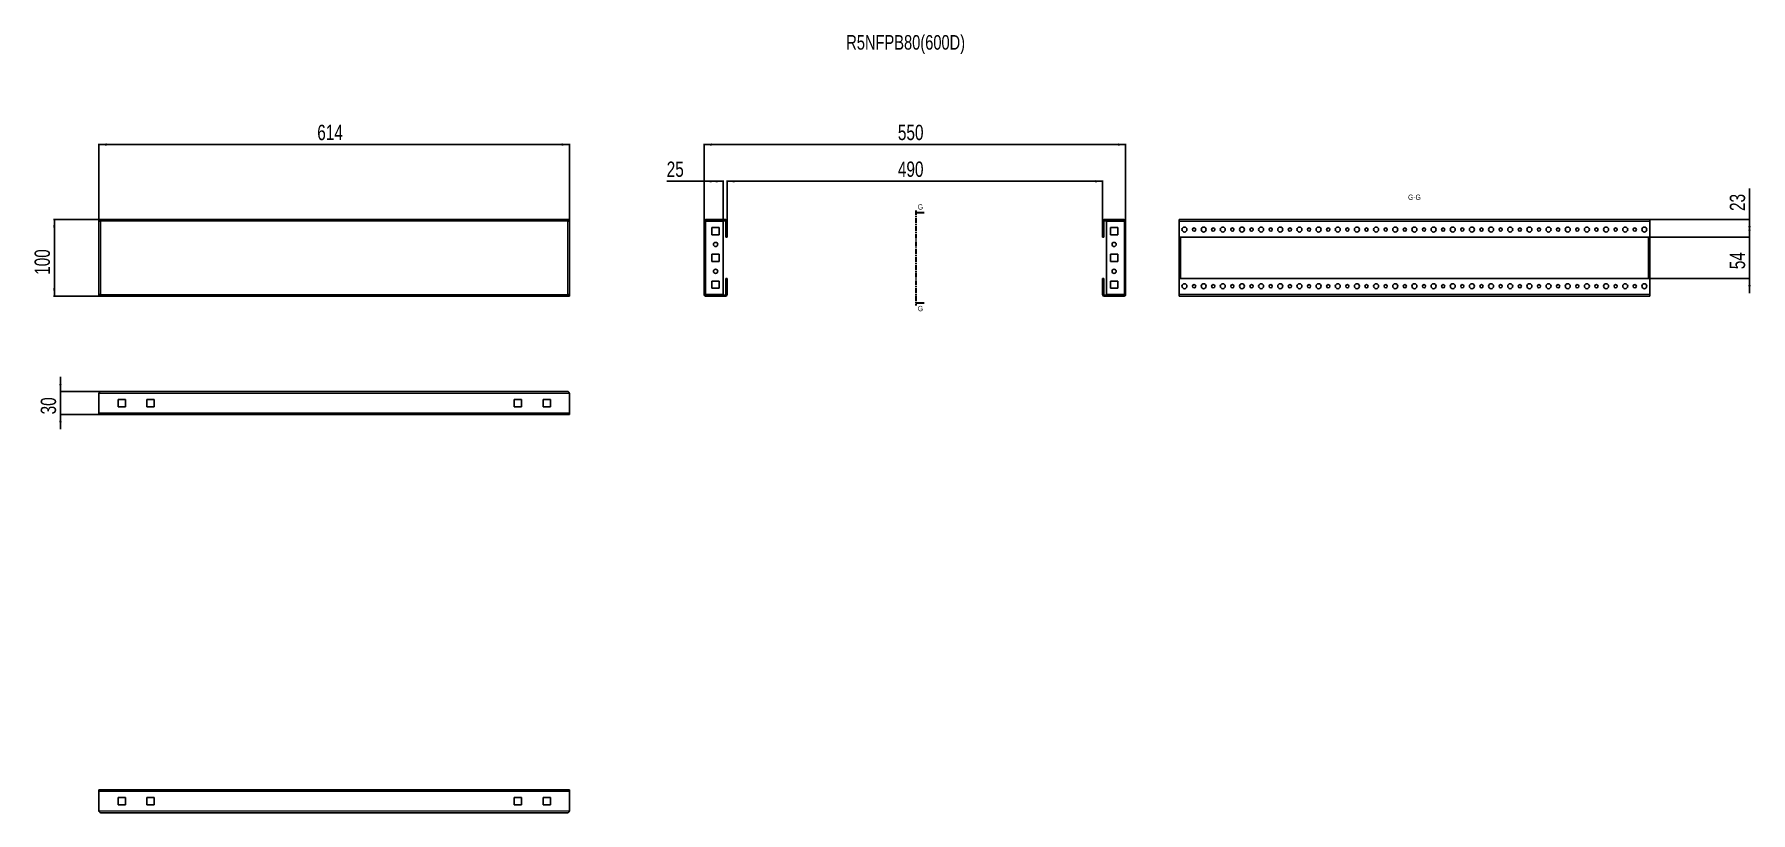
# Model space of a CAD drawing. Header units: millimetres. Extents: x -214 to 2025, y -442 to 575.
import ezdxf

# ---------------------------------------------------------------- set-up
doc = ezdxf.new("R2010")
doc.units = ezdxf.units.MM
doc.linetypes.add('CENTER', pattern=[10.16, 6.35, -1.27, 1.27, -1.27])
doc.layers.add('FORMAT', color=7, linetype='Continuous')
doc.styles.add('SLDTEXTSTYLE0', font='TXT', dxfattribs={"width": 0.75})
doc.dimstyles.new('SLDDIMSTYLE0', dxfattribs={"dimtxt": 20, "dimasz": 10, "dimexe": 0, "dimexo": 0.0625, "dimgap": 5, "dimtad": 2, "dimdec": 1, "dimrnd": 1e-09, "dimzin": 12, "dimdsep": 46, "dimtxsty": 'SLDTEXTSTYLE0', "dimsah": 1, "dimcen": 0.09, "dimadec": 0, "dimazin": 3, "dimtfac": 1, "dimtofl": 0, "dimtmove": 0, "dimatfit": 3, "dimfxl": 0, "dimfrac": 2, "dimtolj": 1, "dimtzin": 12, "dimarcsym": 0})
doc.dimstyles.new('SLDDIMSTYLE1', dxfattribs={"dimtxt": 20, "dimasz": 10, "dimexe": 0, "dimexo": 0.0625, "dimgap": 5, "dimtad": 2, "dimdec": 1, "dimrnd": 1e-09, "dimzin": 12, "dimdsep": 46, "dimtxsty": 'SLDTEXTSTYLE0', "dimsah": 1, "dimcen": 0.09, "dimadec": 0, "dimazin": 3, "dimtfac": 1, "dimtmove": 0, "dimatfit": 0, "dimfxl": 0, "dimfrac": 2, "dimtolj": 1, "dimtzin": 12, "dimarcsym": 0})

# ---------------------------------------------------------------- blocks, each defined once
blk = doc.blocks.new('_D')
at = {"layer": 'FORMAT'}
for p, q in [((-129.8, 330.6), (-129.8, 431.6)), ((-129.8, 430.6), (484.2, 430.6)), ((484.2, 330.6), (484.2, 431.6))]:
    blk.add_line(p, q, dxfattribs=at)
for points in [[(-129.8, 430.6), (-119.8, 429), (-119.8, 432.1)], [(484.2, 430.6), (474.2, 432.1), (474.2, 429)]]:
    blk.add_solid(points, dxfattribs=at)
at = {"layer": 'FORMAT', "insert": (155.1, 456.4), "char_height": 20, "attachment_point": 1, "style": 'SLDTEXTSTYLE0'}
blk.add_mtext('614', dxfattribs=at)
blk = doc.blocks.new('_D_1')
at = {"layer": 'FORMAT'}
for p, q in [((-129.8, 332.6), (-188.9, 332.6)), ((-187.9, 332.6), (-187.9, 232.6)), ((-129.8, 232.6), (-188.9, 232.6))]:
    blk.add_line(p, q, dxfattribs=at)
for points in [[(-187.9, 332.6), (-189.5, 322.6), (-186.4, 322.6)], [(-187.9, 232.6), (-186.4, 242.6), (-189.5, 242.6)]]:
    blk.add_solid(points, dxfattribs=at)
at = {"layer": 'FORMAT', "insert": (-213.7, 260.4), "char_height": 20, "attachment_point": 1, "rotation": 90, "style": 'SLDTEXTSTYLE0'}
blk.add_mtext('100', dxfattribs=at)
blk = doc.blocks.new('_D_2')
at = {"layer": 'FORMAT'}
for p, q in [((659.8, 330.5), (659.8, 431.6)), ((659.8, 430.6), (1209.8, 430.6)), ((1209.8, 330.5), (1209.8, 431.6))]:
    blk.add_line(p, q, dxfattribs=at)
for points in [[(659.8, 430.6), (669.8, 429), (669.8, 432.1)], [(1209.8, 430.6), (1199.8, 432.1), (1199.8, 429)]]:
    blk.add_solid(points, dxfattribs=at)
at = {"layer": 'FORMAT', "insert": (912.6, 456.4), "char_height": 20, "attachment_point": 1, "style": 'SLDTEXTSTYLE0'}
blk.add_mtext('550', dxfattribs=at)
blk = doc.blocks.new('_D_3')
at = {"layer": 'FORMAT'}
for p, q in [((689.8, 330.5), (689.8, 383.6)), ((689.8, 382.6), (1179.8, 382.6)), ((1179.8, 330.5), (1179.8, 383.6))]:
    blk.add_line(p, q, dxfattribs=at)
for points in [[(689.8, 382.6), (699.8, 381), (699.8, 384.1)], [(1179.8, 382.6), (1169.8, 384.1), (1169.8, 381)]]:
    blk.add_solid(points, dxfattribs=at)
at = {"layer": 'FORMAT', "insert": (912.6, 408.4), "char_height": 20, "attachment_point": 1, "style": 'SLDTEXTSTYLE0'}
blk.add_mtext('490', dxfattribs=at)
blk = doc.blocks.new('_D_4')
at = {"layer": 'FORMAT'}
for p, q in [((659.8, 382.6), (611, 382.6)), ((659.8, 330.5), (659.8, 383.6)), ((684.8, 382.6), (659.8, 382.6)), ((684.8, 330.6), (684.8, 383.6))]:
    blk.add_line(p, q, dxfattribs=at)
for points in [[(659.8, 382.6), (669.8, 381), (669.8, 384.1)], [(684.8, 382.6), (674.8, 384.1), (674.8, 381)]]:
    blk.add_solid(points, dxfattribs=at)
at = {"layer": 'FORMAT', "insert": (611, 408.4), "char_height": 20, "attachment_point": 1, "style": 'SLDTEXTSTYLE0'}
blk.add_mtext('25', dxfattribs=at)
blk = doc.blocks.new('_D_5')
at = {"layer": 'FORMAT'}
for p, q in [((-179.9, 108), (-179.9, 127.3)), ((-127.7, 108), (-180.9, 108)), ((-179.9, 108), (-179.9, 78)), ((-129.8, 78), (-180.9, 78)), ((-179.9, 78), (-179.9, 58.8))]:
    blk.add_line(p, q, dxfattribs=at)
for points in [[(-179.9, 108), (-178.4, 118), (-181.5, 118)], [(-179.9, 78), (-181.5, 68), (-178.4, 68)]]:
    blk.add_solid(points, dxfattribs=at)
at = {"layer": 'FORMAT', "insert": (-205.7, 78.2), "char_height": 20, "attachment_point": 1, "rotation": 90, "style": 'SLDTEXTSTYLE0'}
blk.add_mtext('30', dxfattribs=at)
blk = doc.blocks.new('_D_6')
at = {"layer": 'FORMAT'}
for p, q in [((2023.7, 309.6), (2023.7, 328.8)), ((1892.6, 309.6), (2024.7, 309.6)), ((2023.7, 309.6), (2023.7, 255.6)), ((1892.6, 255.6), (2024.7, 255.6)), ((2023.7, 255.6), (2023.7, 236.3))]:
    blk.add_line(p, q, dxfattribs=at)
for points in [[(2023.7, 309.6), (2025.3, 319.6), (2022.2, 319.6)], [(2023.7, 255.6), (2022.2, 245.6), (2025.3, 245.6)]]:
    blk.add_solid(points, dxfattribs=at)
at = {"layer": 'FORMAT', "insert": (1998, 267.8), "char_height": 20, "attachment_point": 1, "rotation": 90, "style": 'SLDTEXTSTYLE0'}
blk.add_mtext('54', dxfattribs=at)
blk = doc.blocks.new('_D_7')
at = {"layer": 'FORMAT'}
for p, q in [((2023.7, 332.6), (2023.7, 373.3)), ((1893.6, 332.6), (2024.7, 332.6)), ((2023.7, 332.6), (2023.7, 309.6)), ((1892.6, 309.6), (2024.7, 309.6))]:
    blk.add_line(p, q, dxfattribs=at)
for points in [[(2023.7, 332.6), (2022.2, 322.6), (2025.3, 322.6)], [(2023.7, 309.6), (2025.3, 319.6), (2022.2, 319.6)]]:
    blk.add_solid(points, dxfattribs=at)
at = {"layer": 'FORMAT', "insert": (1998, 343.8), "char_height": 20, "attachment_point": 1, "rotation": 90, "style": 'SLDTEXTSTYLE0'}
blk.add_mtext('23', dxfattribs=at)

msp = doc.modelspace()

# ---------------------------------------------------------------- linework, layer by layer
at = {"color": 7, "linetype": 'CENTER', "lineweight": 35}
msp.add_line((936.14, 344.57), (936.14, 220.56), dxfattribs=at)
at = {"color": 7, "linetype": 'Continuous', "lineweight": 35}
for p, q in [((946.78, 341.57), (936.14, 341.57)), ((946.78, 223.56), (936.14, 223.56))]:
    msp.add_line(p, q, dxfattribs=at)
at = {"color": 7, "linetype": 'Continuous', "lineweight": 25}
for p, q in [((484.22, 332.57), (-129.78, 332.57)), ((-129.78, 331.07), (-129.78, 332.57)), ((-129.78, 331.07), (-129.78, 330.57)), ((-129.78, 330.57), (-129.78, 234.57)), ((-129.78, 330.57), (-128.28, 330.57)), ((484.22, 330.57), (482.72, 330.57)), ((484.22, 332.57), (484.22, 331.07)), ((484.22, 330.57), (484.22, 331.07)), ((484.22, 234.57), (484.22, 330.57)), ((659.8, 234.67), (659.8, 330.47)), ((661.9, 332.57), (661.9, 331.07)), ((661.9, 332.57), (687.7, 332.57)), ((661.9, 331.07), (687.7, 331.07)), ((661.9, 330.57), (684.8, 330.57)), ((670.05, 322.32), (670.05, 312.82)), ((679.55, 322.32), (670.05, 322.32)), ((679.55, 312.82), (679.55, 322.32)), ((684.8, 234.57), (684.8, 330.57)), ((688.3, 330.47), (688.3, 310.57)), ((689.8, 330.47), (689.8, 310.57)), ((1179.8, 310.57), (1179.8, 330.47)), ((1181.3, 310.57), (1181.3, 330.47)), ((1181.9, 332.57), (1207.7, 332.57)), ((1181.9, 331.07), (1207.7, 331.07)), ((1184.8, 234.57), (1184.8, 330.57)), ((1207.7, 330.57), (1184.8, 330.57)), ((1190.05, 322.32), (1199.55, 322.32)), ((1190.05, 312.82), (1190.05, 322.32)), ((1199.55, 322.32), (1199.55, 312.82)), ((1207.7, 331.07), (1207.7, 332.57)), ((1209.8, 330.47), (1209.8, 234.67)), ((1279.57, 332.57), (1893.57, 332.57)), ((1279.57, 330.47), (1279.57, 332.57)), ((1279.57, 330.47), (1279.57, 310.57)), ((1893.57, 332.57), (1893.57, 330.47)), ((1893.57, 310.57), (1893.57, 330.47)), ((670.05, 312.82), (679.55, 312.82)), ((688.3, 310.57), (689.8, 310.57)), ((688.3, 309.57), (688.3, 310.57)), ((689.8, 309.57), (688.3, 309.57)), ((689.8, 310.57), (689.8, 309.57)), ((1179.8, 310.57), (1181.3, 310.57)), ((1179.8, 309.57), (1179.8, 310.57)), ((1181.3, 309.57), (1179.8, 309.57)), ((1181.3, 310.57), (1181.3, 309.57)), ((1199.55, 312.82), (1190.05, 312.82)), ((1279.57, 310.57), (1280.57, 309.57)), ((1279.57, 254.57), (1279.57, 310.57)), ((1280.57, 309.57), (1892.57, 309.57)), ((1281.07, 255.57), (1281.07, 309.57)), ((1892.07, 255.57), (1892.07, 309.57)), ((1892.57, 309.57), (1893.57, 310.57)), ((1893.57, 254.57), (1893.57, 310.57)), ((670.05, 287.32), (670.05, 277.82)), ((679.55, 287.32), (670.05, 287.32)), ((670.05, 277.82), (679.55, 277.82)), ((679.55, 277.82), (679.55, 287.32)), ((1190.05, 287.32), (1199.55, 287.32)), ((1190.05, 277.82), (1190.05, 287.32)), ((1199.55, 277.82), (1190.05, 277.82)), ((1199.55, 287.32), (1199.55, 277.82)), ((679.55, 252.32), (670.05, 252.32)), ((670.05, 252.32), (670.05, 242.82)), ((679.55, 242.82), (679.55, 252.32)), ((688.3, 254.57), (688.3, 255.57)), ((688.3, 255.57), (689.8, 255.57)), ((689.8, 254.57), (688.3, 254.57)), ((688.3, 254.57), (688.3, 234.67)), ((689.8, 255.57), (689.8, 254.57)), ((689.8, 254.57), (689.8, 234.67)), ((1179.8, 255.57), (1181.3, 255.57)), ((1179.8, 254.57), (1179.8, 255.57)), ((1181.3, 254.57), (1179.8, 254.57)), ((1179.8, 234.67), (1179.8, 254.57)), ((1181.3, 255.57), (1181.3, 254.57)), ((1181.3, 234.67), (1181.3, 254.57)), ((1190.05, 252.32), (1199.55, 252.32)), ((1190.05, 242.82), (1190.05, 252.32)), ((1199.55, 252.32), (1199.55, 242.82)), ((1280.57, 255.57), (1279.57, 254.57)), ((1279.57, 254.57), (1279.57, 234.67)), ((1892.57, 255.57), (1280.57, 255.57)), ((1893.57, 254.57), (1892.57, 255.57)), ((1893.57, 234.67), (1893.57, 254.57)), ((-128.28, 234.57), (-129.78, 234.57)), ((-129.78, 234.57), (-129.78, 234.07)), ((-129.78, 234.07), (-129.78, 232.57)), ((-129.78, 232.57), (484.22, 232.57)), ((482.72, 234.57), (484.22, 234.57)), ((484.22, 234.07), (484.22, 234.57)), ((484.22, 232.57), (484.22, 234.07)), ((661.9, 234.57), (684.8, 234.57)), ((661.9, 232.57), (661.9, 234.07)), ((687.7, 234.07), (661.9, 234.07)), ((687.7, 232.57), (661.9, 232.57)), ((670.05, 242.82), (679.55, 242.82)), ((1207.7, 234.07), (1181.9, 234.07)), ((1207.7, 232.57), (1181.9, 232.57)), ((1207.7, 234.57), (1184.8, 234.57)), ((1199.55, 242.82), (1190.05, 242.82)), ((1207.7, 234.07), (1207.7, 232.57)), ((1279.57, 232.57), (1279.57, 234.67)), ((1893.57, 232.57), (1279.57, 232.57)), ((1893.57, 234.67), (1893.57, 232.57)), ((-129.78, 105.92), (-129.78, 80.12)), ((-127.68, 108.02), (482.12, 108.02)), ((-104.78, 97.77), (-95.28, 97.77)), ((-104.78, 88.27), (-104.78, 97.77)), ((-95.28, 97.77), (-95.28, 88.27)), ((-67.28, 97.77), (-57.78, 97.77)), ((-67.28, 88.27), (-67.28, 97.77)), ((-57.78, 97.77), (-57.78, 88.27)), ((421.72, 97.77), (412.22, 97.77)), ((412.22, 97.77), (412.22, 88.27)), ((421.72, 88.27), (421.72, 97.77)), ((449.72, 97.77), (449.72, 88.27)), ((459.22, 97.77), (449.72, 97.77)), ((459.22, 88.27), (459.22, 97.77)), ((484.22, 80.12), (484.22, 105.92)), ((-129.78, 78.02), (-129.78, 80.12)), ((-129.78, 78.02), (484.22, 78.02)), ((-95.28, 88.27), (-104.78, 88.27)), ((-57.78, 88.27), (-67.28, 88.27)), ((412.22, 88.27), (421.72, 88.27)), ((449.72, 88.27), (459.22, 88.27)), ((484.22, 80.12), (484.22, 78.02)), ((-129.78, -414.08), (-129.78, -411.98)), ((484.22, -411.98), (-129.78, -411.98)), ((-129.78, -414.08), (-129.78, -439.88)), ((-95.28, -422.23), (-104.78, -422.23)), ((-104.78, -422.23), (-104.78, -431.73)), ((-95.28, -431.73), (-95.28, -422.23)), ((-57.78, -422.23), (-67.28, -422.23)), ((-67.28, -422.23), (-67.28, -431.73)), ((-57.78, -431.73), (-57.78, -422.23)), ((412.22, -431.73), (412.22, -422.23)), ((412.22, -422.23), (421.72, -422.23)), ((421.72, -422.23), (421.72, -431.73)), ((449.72, -422.23), (459.22, -422.23)), ((449.72, -431.73), (449.72, -422.23)), ((459.22, -422.23), (459.22, -431.73)), ((484.22, -411.98), (484.22, -414.08)), ((484.22, -439.88), (484.22, -414.08)), ((482.12, -441.98), (-127.68, -441.98)), ((-104.78, -431.73), (-95.28, -431.73)), ((-67.28, -431.73), (-57.78, -431.73)), ((421.72, -431.73), (412.22, -431.73)), ((459.22, -431.73), (449.72, -431.73))]:
    msp.add_line(p, q, dxfattribs=at)
at = {"color": 8, "linetype": 'Continuous', "lineweight": 18}
for p, q in [((482.12, 330.47), (-127.68, 330.47)), ((-127.68, 330.47), (-127.68, 234.67)), ((482.12, 234.67), (482.12, 330.47)), ((661.9, 234.57), (661.9, 330.57)), ((687.7, 331.07), (687.7, 332.57)), ((688.3, 330.47), (689.8, 330.47)), ((1181.3, 330.47), (1179.8, 330.47)), ((1181.9, 331.07), (1181.9, 332.57)), ((1207.7, 330.57), (1207.7, 234.57)), ((1279.57, 330.47), (1893.57, 330.47)), ((1281.67, 255.57), (1281.67, 309.57)), ((1891.47, 309.57), (1891.47, 255.57)), ((-127.68, 234.67), (482.12, 234.67)), ((687.7, 234.07), (687.7, 232.57)), ((688.3, 234.67), (689.8, 234.67)), ((1181.3, 234.67), (1179.8, 234.67)), ((1181.9, 234.07), (1181.9, 232.57)), ((1893.57, 234.67), (1279.57, 234.67)), ((-129.78, 105.92), (484.22, 105.92)), ((-129.78, 80.12), (484.22, 80.12)), ((484.22, -414.08), (-129.78, -414.08)), ((484.22, -439.88), (-129.78, -439.88))]:
    msp.add_line(p, q, dxfattribs=at)
at = {"color": 7, "linetype": 'Continuous', "lineweight": 25}
for centre, radius in [((1286.57, 319.57), 3.25), ((1299.07, 319.57), 2.1), ((1311.57, 319.57), 3.25), ((1324.07, 319.57), 2.1), ((1336.57, 319.57), 3.25), ((1349.07, 319.57), 2.1), ((1361.57, 319.57), 3.25), ((1374.07, 319.57), 2.1), ((1386.57, 319.57), 3.25), ((1399.07, 319.57), 2.1), ((1411.57, 319.57), 3.25), ((1424.07, 319.57), 2.1), ((1436.57, 319.57), 3.25), ((1449.07, 319.57), 2.1), ((1461.57, 319.57), 3.25), ((1474.07, 319.57), 2.1), ((1486.57, 319.57), 3.25), ((1499.07, 319.57), 2.1), ((1511.57, 319.57), 3.25), ((1524.07, 319.57), 2.1), ((1536.57, 319.57), 3.25), ((1549.07, 319.57), 2.1), ((1561.57, 319.57), 3.25), ((1574.07, 319.57), 2.1), ((1586.57, 319.57), 3.25), ((1599.07, 319.57), 2.1), ((1611.57, 319.57), 3.25), ((1624.07, 319.57), 2.1), ((1636.57, 319.57), 3.25), ((1649.07, 319.57), 2.1), ((1661.57, 319.57), 3.25), ((1674.07, 319.57), 2.1), ((1686.57, 319.57), 3.25), ((1699.07, 319.57), 2.1), ((1711.57, 319.57), 3.25), ((1724.07, 319.57), 2.1), ((1736.57, 319.57), 3.25), ((1749.07, 319.57), 2.1), ((1761.57, 319.57), 3.25), ((1774.07, 319.57), 2.1), ((1786.57, 319.57), 3.25), ((1799.07, 319.57), 2.1), ((1811.57, 319.57), 3.25), ((1824.07, 319.57), 2.1), ((1836.57, 319.57), 3.25), ((1849.07, 319.57), 2.1), ((1861.57, 319.57), 3.25), ((1874.07, 319.57), 2.1), ((1886.57, 319.57), 3.25), ((674.8, 300.07), 2.75), ((1194.8, 300.07), 2.75), ((674.8, 265.07), 2.75), ((1194.8, 265.07), 2.75), ((1286.57, 245.57), 3.25), ((1299.07, 245.57), 2.1), ((1311.57, 245.57), 3.25), ((1324.07, 245.57), 2.1), ((1336.57, 245.57), 3.25), ((1349.07, 245.57), 2.1), ((1361.57, 245.57), 3.25), ((1374.07, 245.57), 2.1), ((1386.57, 245.57), 3.25), ((1399.07, 245.57), 2.1), ((1411.57, 245.57), 3.25), ((1424.07, 245.57), 2.1), ((1436.57, 245.57), 3.25), ((1449.07, 245.57), 2.1), ((1461.57, 245.57), 3.25), ((1474.07, 245.57), 2.1), ((1486.57, 245.57), 3.25), ((1499.07, 245.57), 2.1), ((1511.57, 245.57), 3.25), ((1524.07, 245.57), 2.1), ((1536.57, 245.57), 3.25), ((1549.07, 245.57), 2.1), ((1561.57, 245.57), 3.25), ((1574.07, 245.57), 2.1), ((1586.57, 245.57), 3.25), ((1599.07, 245.57), 2.1), ((1611.57, 245.57), 3.25), ((1624.07, 245.57), 2.1), ((1636.57, 245.57), 3.25), ((1649.07, 245.57), 2.1), ((1661.57, 245.57), 3.25), ((1674.07, 245.57), 2.1), ((1686.57, 245.57), 3.25), ((1699.07, 245.57), 2.1), ((1711.57, 245.57), 3.25), ((1724.07, 245.57), 2.1), ((1736.57, 245.57), 3.25), ((1749.07, 245.57), 2.1), ((1761.57, 245.57), 3.25), ((1774.07, 245.57), 2.1), ((1786.57, 245.57), 3.25), ((1799.07, 245.57), 2.1), ((1811.57, 245.57), 3.25), ((1824.07, 245.57), 2.1), ((1836.57, 245.57), 3.25), ((1849.07, 245.57), 2.1), ((1861.57, 245.57), 3.25), ((1874.07, 245.57), 2.1), ((1886.57, 245.57), 3.25)]:
    msp.add_circle(centre, radius, dxfattribs=at)
for centre, radius, start, end in [((687.7, 330.47), 2.1, 0, 90), ((687.7, 330.47), 0.6, 0, 90), ((1181.9, 330.47), 2.1, 90, 180), ((1181.9, 330.47), 0.6, 90, 180), ((687.7, 234.67), 0.6, 270, 360), ((687.7, 234.67), 2.1, 270, 0), ((1181.9, 234.67), 2.1, 180, 270), ((1181.9, 234.67), 0.6, 180, 270)]:
    msp.add_arc(centre, radius, start, end, dxfattribs=at)
for points, knots in [([(-127.68, 330.47), (-127.86, 330.75), (-128.22, 331.31), (-128.75, 332.01), (-129.27, 332.48), (-129.62, 332.54), (-129.78, 332.57)], [0, 0, 0, 0, 0.25475266, 0.50964469, 0.7645377, 1, 1, 1, 1]), ([(-127.68, 330.47), (-127.86, 330.55), (-128.23, 330.71), (-128.92, 330.98), (-129.44, 331.03), (-129.78, 331.07)], [0, 0, 0, 0, 0.2598775, 0.5197391, 1, 1, 1, 1]), ([(1209.8, 330.47), (1209.77, 330.75), (1209.7, 331.31), (1209.2, 332.01), (1208.5, 332.48), (1207.96, 332.54), (1207.7, 332.57)], [0, 0, 0, 0, 0.25475266, 0.50964469, 0.7645377, 1, 1, 1, 1]), ([(1208.3, 330.47), (1208.29, 330.55), (1208.27, 330.71), (1208.08, 330.98), (1207.85, 331.03), (1207.7, 331.07)], [0, 0, 0, 0, 0.2598775, 0.5197391, 1, 1, 1, 1]), ([(482.12, 108.02), (482.3, 107.99), (482.65, 107.92), (483.19, 107.42), (483.71, 106.72), (484.06, 106.18), (484.22, 105.92)], [0, 0, 0, 0, 0.2547527, 0.5096447, 0.7645377, 1, 1, 1, 1]), ([(-127.68, -441.98), (-127.86, -441.95), (-128.22, -441.88), (-128.75, -441.38), (-129.27, -440.68), (-129.62, -440.14), (-129.78, -439.88)], [0, 0, 0, 0, 0.25475266, 0.50964469, 0.7645377, 1, 1, 1, 1])]:
    msp.add_open_spline(points, degree=3, knots=knots, dxfattribs=at)
for points in [[(-129.78, 330.57), (-129.75, 330.56), (-129.69, 330.54), (-129.2, 330.52), (-128.51, 330.49), (-127.96, 330.47), (-127.68, 330.47)], [(484.22, 332.57), (484.04, 332.53), (483.69, 332.47), (483.17, 331.99), (482.64, 331.29), (482.29, 330.74), (482.12, 330.47)], [(484.22, 331.07), (483.87, 331.03), (483.17, 330.95), (482.47, 330.63), (482.12, 330.47)], [(482.12, 330.47), (482.39, 330.47), (482.95, 330.49), (483.64, 330.52), (484.13, 330.54), (484.19, 330.56), (484.22, 330.57)], [(661.9, 332.57), (661.63, 332.53), (661.08, 332.47), (660.38, 331.99), (659.9, 331.29), (659.83, 330.74), (659.8, 330.47)], [(659.8, 330.47), (659.83, 330.47), (659.9, 330.49), (660.38, 330.52), (661.08, 330.54), (661.63, 330.56), (661.9, 330.57)], [(661.9, 331.07), (661.74, 331.03), (661.41, 330.95), (661.34, 330.63), (661.3, 330.47)], [(1207.7, 330.57), (1207.98, 330.56), (1208.53, 330.54), (1209.22, 330.52), (1209.71, 330.49), (1209.77, 330.47), (1209.8, 330.47)], [(-129.78, 232.57), (-129.61, 232.6), (-129.26, 232.66), (-128.73, 233.15), (-128.21, 233.84), (-127.86, 234.39), (-127.68, 234.67)], [(-127.68, 234.67), (-127.96, 234.66), (-128.51, 234.64), (-129.2, 234.62), (-129.69, 234.59), (-129.75, 234.57), (-129.78, 234.57)], [(-129.78, 234.07), (-129.43, 234.1), (-128.73, 234.18), (-128.03, 234.5), (-127.68, 234.67)], [(482.12, 234.67), (482.29, 234.39), (482.64, 233.84), (483.17, 233.15), (483.69, 232.66), (484.04, 232.6), (484.22, 232.57)], [(484.22, 234.57), (484.19, 234.57), (484.13, 234.59), (483.64, 234.62), (482.95, 234.64), (482.39, 234.66), (482.12, 234.67)], [(482.12, 234.67), (482.47, 234.5), (483.17, 234.18), (483.87, 234.1), (484.22, 234.07)], [(661.9, 234.57), (661.63, 234.57), (661.08, 234.59), (660.38, 234.62), (659.9, 234.64), (659.83, 234.66), (659.8, 234.67)], [(659.8, 234.67), (659.83, 234.39), (659.9, 233.84), (660.38, 233.15), (661.08, 232.66), (661.63, 232.6), (661.9, 232.57)], [(661.3, 234.67), (661.34, 234.5), (661.41, 234.18), (661.74, 234.1), (661.9, 234.07)], [(1207.7, 232.57), (1207.98, 232.6), (1208.53, 232.66), (1209.22, 233.15), (1209.71, 233.84), (1209.77, 234.39), (1209.8, 234.67)], [(1207.7, 234.07), (1207.86, 234.1), (1208.19, 234.18), (1208.26, 234.5), (1208.3, 234.67)], [(1209.8, 234.67), (1209.77, 234.66), (1209.71, 234.64), (1209.22, 234.62), (1208.53, 234.59), (1207.98, 234.57), (1207.7, 234.57)], [(-129.78, 105.92), (-129.61, 106.19), (-129.26, 106.75), (-128.73, 107.44), (-128.21, 107.92), (-127.86, 107.99), (-127.68, 108.02)], [(484.22, -439.88), (484.04, -440.16), (483.69, -440.71), (483.17, -441.4), (482.64, -441.89), (482.29, -441.95), (482.12, -441.98)]]:
    msp.add_open_spline(points, degree=3, dxfattribs=at)
at = {"color": 7, "linetype": 'Continuous', "lineweight": 35}
for points in [[(936.14, 341.57), (943.14, 340.45), (943.14, 342.69)], [(936.14, 223.56), (943.14, 222.44), (943.14, 224.68)]]:
    msp.add_solid(points, dxfattribs=at)

# ---------------------------------------------------------------- texts
at = {"color": 7, "linetype": 'Continuous', "char_height": 7, "attachment_point": 1, "style": 'SLDTEXTSTYLE0'}
for insert in [(938.65, 352.69), (938.65, 219.86)]:
    msp.add_mtext('G', dxfattribs=dict(at, insert=insert))
at = {"layer": 'FORMAT', "style": 'SLDTEXTSTYLE0'}
for s, insert, char_height, attachment_point in [('R5NFPB80(600D)', (845.28, 573.54), 19.05, 1), ('G-G', (1586.58, 365.26), 7, 2)]:
    msp.add_mtext(s, dxfattribs=dict(at, insert=insert, char_height=char_height, attachment_point=attachment_point))

# ---------------------------------------------------------------- dimensions: what is measured, and where the dimension line sits
at = {"layer": 'FORMAT'}
for base, p1, p2, picture, middle in [((484.22, 430.57), (-129.78, 330.57), (484.22, 330.57), '_D', (177.22, 430.57)), ((1179.8, 382.57), (689.8, 330.47), (1179.8, 330.47), '_D_3', (934.8, 382.57))]:
    dim = msp.add_linear_dim(base=base, p1=p1, p2=p2, dimstyle='SLDDIMSTYLE0', dxfattribs=at)
    dim.commit()
    dim.dimension.update_dxf_attribs({"geometry": picture, "text_midpoint": middle, "dimtype": 160})
for base, p1, p2, angle, dimstyle, picture, middle in [((1209.8, 430.57), (659.8, 330.47), (1209.8, 330.47), 0, 'SLDDIMSTYLE0', '_D_2', (934.8, 430.57)), ((659.8, 382.57), (684.8, 330.57), (659.8, 330.47), 0, 'SLDDIMSTYLE0', '_D_4', (625.8, 382.57)), ((2023.73, 309.57), (1893.57, 332.57), (1892.57, 309.57), 90, 'SLDDIMSTYLE0', '_D_7', (2023.73, 358.57)), ((-187.95, 232.57), (-129.78, 332.57), (-129.78, 232.57), 90, 'SLDDIMSTYLE0', '_D_1', (-187.95, 282.57)), ((2023.73, 255.57), (1892.57, 309.57), (1892.57, 255.57), 90, 'SLDDIMSTYLE1', '_D_6', (2023.73, 282.57)), ((-179.95, 78.02), (-127.68, 108.02), (-129.78, 78.02), 90, 'SLDDIMSTYLE1', '_D_5', (-179.95, 93.02))]:
    dim = msp.add_linear_dim(base=base, p1=p1, p2=p2, angle=angle, dimstyle=dimstyle, dxfattribs=at)
    dim.commit()
    dim.dimension.update_dxf_attribs({"geometry": picture, "text_midpoint": middle, "dimtype": 160})

doc.saveas('drawing.dxf')
